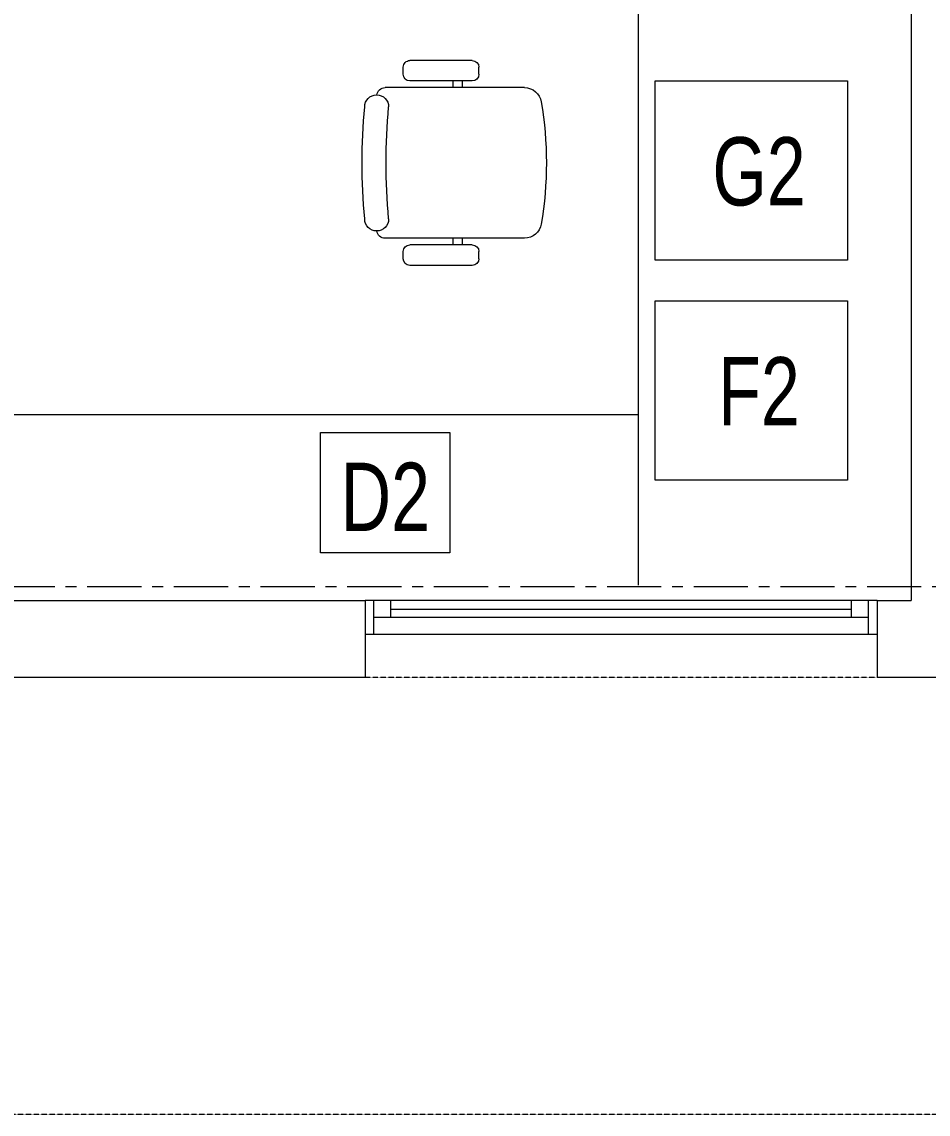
# Model space of a CAD drawing. Header units: millimetres. Extents: x 26027 to 581921, y 7230 to 233891.
# Drawn here: x 562392 to 565049, y 126400 to 129601 of the extents above; entities that cross this region are included whole.
import ezdxf

# ---------------------------------------------------------------- set-up
doc = ezdxf.new("R2010")
doc.units = ezdxf.units.MM
doc.header["$LTSCALE"] = 5
doc.linetypes.add('CENTER', pattern=[50.8, 31.75, -6.35, 6.35, -6.35])
doc.linetypes.add('HIDDEN2', pattern=[0.1875, 0.125, -0.0625])
doc.layers.get('0').update_dxf_attribs({"color": 252})
for name, color, linetype, lineweight in [('Aluminum', 252, 'Continuous', 5), ('Medical Equipment and Furniture', 252, 'Continuous', 0), ('NEW', 252, 'Continuous', 5), ('Proj', 252, 'HIDDEN2', 5), ('Walls', 252, 'Continuous', 5)]:
    doc.layers.add(name, color=color, linetype=linetype, lineweight=lineweight)
doc.layers.add('axes', color=252, linetype='Continuous')
doc.styles.add('X3G_ENTITY_2587EA', font='swisscl.ttf', dxfattribs={"height": 200})

# ---------------------------------------------------------------- blocks, each defined once
blk = doc.blocks.new('*X15')
at = {"color": 0}
for p, q in [((5, 3), (5, 3)), ((5, 3), (5, 3)), ((5, 3), (5, 3)), ((5, 3), (5, 3)), ((5, 3), (5, 3)), ((5, 3), (5, 3)), ((5, 3), (5, 3)), ((5, 3), (5, 3)), ((5, 3), (5, 3)), ((5, 3), (5, 3)), ((5, 3), (5, 3)), ((5, 3), (5, 3)), ((5, 3), (5, 3)), ((5, 3), (5, 3)), ((5, 3), (5, 3)), ((5, 3), (5, 3)), ((5, 3), (5, 3)), ((5, 3), (5, 3)), ((5, 3), (5, 3)), ((5, 3), (5, 3)), ((5, 3), (5, 3)), ((5, 3), (5, 3)), ((5, 3), (5, 3)), ((5, 3), (5, 3)), ((5, 3), (5, 3)), ((5, 3), (5, 3)), ((5, 3), (5, 3)), ((5, 3), (5, 3)), ((5, 3), (5, 3)), ((5, 3), (5, 3)), ((5, 3), (5, 3)), ((5, 3), (5, 3)), ((5, 3), (5, 3)), ((5, 3), (5, 3)), ((5, 3), (5, 3)), ((5, 3), (5, 3)), ((5, 3), (5, 3)), ((5, 3), (5, 3)), ((5, 3), (5, 3)), ((5, 3), (5, 3)), ((5, 3), (5, 3)), ((5, 3), (5, 3)), ((5, 3), (5, 3)), ((5, 3), (5, 3)), ((5, 3), (5, 3)), ((5, 3), (5, 3)), ((5, 3), (5, 3)), ((5, 3), (5, 3)), ((5, 3), (5, 3)), ((5, 3), (5, 3)), ((5, 3), (5, 3)), ((5, 3), (5, 3)), ((5, 3), (5, 3)), ((5, 3), (5, 3)), ((5, 3), (5, 3)), ((5, 3), (5, 3)), ((5, 3), (5, 3)), ((5, 3), (5, 3)), ((5, 3), (5, 3)), ((5, 3), (5, 3)), ((5, 3), (5, 3)), ((5, 3), (5, 3)), ((5, 3), (5, 3)), ((5, 3), (5, 3)), ((5, 3), (5, 3)), ((5, 3), (5, 3)), ((6, 3), (5, 3)), ((5, 3), (5, 3)), ((6, 3), (5, 3)), ((5, 3), (5, 3)), ((6, 3), (5, 3)), ((5, 3), (5, 3)), ((6, 3), (5, 3)), ((5, 3), (5, 3)), ((5, 3), (5, 3)), ((5, 3), (5, 3)), ((5, 3), (5, 3)), ((5, 3), (5, 3)), ((5, 3), (5, 3)), ((5, 3), (5, 3)), ((5, 3), (5, 3)), ((5, 3), (5, 3)), ((5, 3), (5, 3)), ((5, 3), (5, 3)), ((5, 3), (5, 3)), ((5, 3), (5, 3)), ((5, 3), (5, 3)), ((5, 3), (5, 3)), ((5, 3), (5, 3)), ((5, 3), (5, 3)), ((5, 3), (5, 3)), ((5, 3), (5, 3)), ((5, 3), (5, 3)), ((5, 3), (5, 3)), ((5, 3), (5, 3)), ((5, 3), (5, 3)), ((6, 3), (6, 3)), ((6, 3), (6, 3)), ((6, 3), (6, 3)), ((6, 3), (6, 3)), ((6, 3), (6, 3)), ((6, 3), (6, 3)), ((6, 3), (6, 3)), ((6, 3), (6, 3)), ((6, 3), (6, 3)), ((6, 3), (6, 3)), ((6, 3), (6, 3)), ((6, 3), (6, 3)), ((6, 3), (6, 3)), ((6, 3), (6, 3)), ((6, 3), (6, 3)), ((6, 3), (6, 3)), ((6, 3), (6, 3)), ((6, 3), (6, 3)), ((6, 3), (6, 3)), ((6, 3), (6, 3)), ((6, 3), (6, 3)), ((6, 3), (6, 3)), ((6, 3), (6, 3)), ((6, 3), (6, 3)), ((6, 3), (6, 3)), ((6, 3), (6, 3)), ((6, 3), (6, 3)), ((6, 3), (6, 3)), ((6, 3), (6, 3)), ((6, 3), (6, 3)), ((6, 3), (6, 3)), ((6, 3), (6, 3)), ((6, 3), (6, 3)), ((6, 3), (6, 3)), ((6, 3), (6, 3)), ((6, 3), (6, 3)), ((6, 3), (6, 3)), ((6, 3), (6, 3)), ((6, 3), (6, 3)), ((6, 3), (6, 3)), ((6, 3), (6, 3)), ((6, 3), (6, 3)), ((6, 3), (6, 3)), ((6, 3), (6, 3)), ((6, 3), (6, 3)), ((6, 3), (6, 3)), ((6, 3), (6, 3)), ((6, 3), (6, 3)), ((6, 3), (6, 3)), ((6, 3), (6, 3)), ((6, 3), (6, 3)), ((6, 3), (6, 3)), ((6, 3), (6, 3)), ((6, 3), (6, 3)), ((6, 3), (6, 3)), ((6, 3), (6, 3)), ((6, 3), (6, 3)), ((6, 3), (6, 3)), ((6, 3), (6, 3)), ((6, 3), (6, 3)), ((6, 3), (6, 3)), ((6, 3), (6, 3)), ((6, 3), (6, 3)), ((6, 3), (6, 3)), ((6, 3), (6, 3)), ((6, 3), (6, 3)), ((6, 3), (6, 3)), ((6, 3), (6, 3)), ((6, 3), (6, 3)), ((6, 3), (6, 3)), ((6, 3), (6, 3)), ((6, 3), (6, 3)), ((6, 3), (6, 3)), ((6, 3), (6, 3)), ((6, 3), (6, 3)), ((6, 3), (6, 3)), ((6, 3), (6, 3)), ((6, 3), (6, 3)), ((6, 3), (6, 3)), ((6, 3), (6, 3)), ((6, 3), (6, 3)), ((6, 3), (6, 3)), ((6, 3), (6, 3)), ((6, 3), (6, 3)), ((6, 3), (6, 3)), ((6, 3), (6, 3)), ((6, 3), (6, 3)), ((6, 3), (6, 3)), ((6, 3), (6, 3)), ((6, 3), (6, 3)), ((6, 3), (6, 3)), ((6, 3), (6, 3)), ((6, 3), (6, 3)), ((6, 3), (6, 3)), ((6, 3), (6, 3)), ((6, 3), (6, 3)), ((6, 3), (6, 3)), ((6, 3), (6, 3)), ((6, 3), (6, 3)), ((6, 3), (6, 3)), ((6, 3), (6, 3)), ((6, 3), (6, 3)), ((6, 3), (6, 3)), ((6, 3), (6, 3)), ((6, 3), (6, 3)), ((6, 3), (6, 3)), ((6, 3), (6, 3)), ((6, 3), (6, 3)), ((6, 3), (6, 3)), ((6, 3), (6, 3)), ((6, 3), (6, 3)), ((6, 3), (6, 3)), ((6, 3), (6, 3)), ((6, 3), (6, 3)), ((6, 3), (6, 3)), ((6, 3), (6, 3)), ((6, 3), (6, 3)), ((6, 3), (6, 3)), ((6, 3), (6, 3)), ((6, 3), (6, 3)), ((6, 3), (6, 3)), ((6, 3), (6, 3)), ((6, 3), (6, 3)), ((6, 3), (6, 3)), ((6, 3), (6, 3)), ((6, 3), (6, 3)), ((6, 3), (6, 3)), ((6, 3), (6, 3)), ((6, 3), (6, 3)), ((6, 3), (6, 3)), ((6, 3), (6, 3)), ((6, 3), (6, 3)), ((6, 3), (6, 3)), ((6, 3), (6, 3)), ((6, 3), (6, 3)), ((6, 3), (6, 3)), ((6, 3), (6, 3)), ((6, 3), (6, 3)), ((6, 3), (6, 3)), ((6, 3), (6, 3)), ((6, 3), (6, 3)), ((6, 3), (6, 3)), ((6, 3), (6, 3)), ((6, 3), (6, 3)), ((6, 3), (6, 3)), ((6, 3), (6, 3)), ((6, 3), (6, 3)), ((6, 3), (6, 3)), ((6, 3), (6, 3)), ((6, 3), (6, 3)), ((6, 3), (6, 3)), ((6, 3), (6, 3)), ((6, 3), (6, 3)), ((6, 3), (6, 3)), ((6, 3), (6, 3)), ((6, 3), (6, 3)), ((6, 3), (6, 3)), ((6, 3), (6, 3)), ((6, 3), (6, 3)), ((6, 3), (6, 3)), ((6, 3), (6, 3)), ((6, 3), (6, 3)), ((6, 3), (6, 3)), ((6, 3), (6, 3)), ((6, 3), (6, 3)), ((6, 3), (6, 3)), ((6, 3), (6, 3)), ((6, 3), (6, 3)), ((6, 3), (6, 3)), ((6, 3), (6, 3)), ((6, 3), (6, 3)), ((6, 3), (6, 3)), ((6, 3), (6, 3)), ((6, 3), (6, 3)), ((6, 3), (6, 3)), ((6, 3), (6, 3)), ((6, 3), (6, 3)), ((6, 3), (6, 3)), ((6, 3), (6, 3)), ((6, 3), (6, 3)), ((6, 3), (6, 3)), ((6, 3), (6, 3)), ((6, 3), (6, 3)), ((6, 3), (6, 3)), ((6, 3), (6, 3)), ((6, 3), (6, 3)), ((6, 3), (6, 3)), ((6, 3), (6, 3)), ((6, 3), (6, 3)), ((6, 3), (6, 3)), ((6, 3), (6, 3)), ((6, 3), (6, 3)), ((6, 3), (6, 3)), ((6, 3), (6, 3)), ((6, 3), (6, 3)), ((6, 3), (6, 3)), ((6, 3), (6, 3)), ((6, 3), (6, 3)), ((6, 3), (6, 3)), ((6, 3), (6, 3)), ((6, 3), (6, 3)), ((6, 3), (6, 3)), ((6, 3), (6, 3)), ((6, 3), (6, 3)), ((6, 3), (5, 3)), ((6, 3), (5, 3)), ((6, 3), (5, 3)), ((6, 3), (5, 3)), ((6, 3), (5, 3)), ((6, 3), (6, 3)), ((6, 3), (6, 3)), ((6, 3), (6, 3)), ((6, 3), (6, 3)), ((6, 3), (6, 3)), ((6, 3), (6, 3)), ((6, 3), (6, 3)), ((6, 3), (6, 3)), ((6, 3), (6, 3)), ((6, 3), (6, 3)), ((6, 3), (6, 3)), ((6, 3), (6, 3)), ((6, 3), (6, 3)), ((6, 3), (6, 3)), ((6, 3), (6, 3)), ((6, 3), (6, 3)), ((6, 3), (6, 3)), ((6, 3), (6, 3)), ((6, 3), (6, 3)), ((6, 3), (6, 3)), ((6, 3), (6, 3)), ((6, 3), (6, 3)), ((6, 3), (6, 3)), ((6, 3), (6, 3)), ((6, 3), (6, 3)), ((6, 3), (6, 3)), ((6, 3), (6, 3)), ((6, 3), (6, 3)), ((6, 3), (6, 3)), ((6, 3), (6, 3)), ((6, 3), (6, 3)), ((6, 3), (6, 3)), ((6, 3), (6, 3)), ((6, 3), (6, 3)), ((6, 3), (6, 3)), ((6, 3), (6, 3)), ((6, 3), (6, 3)), ((6, 3), (6, 3)), ((6, 3), (6, 3)), ((6, 3), (6, 3)), ((6, 3), (6, 3)), ((6, 3), (6, 3)), ((6, 3), (6, 3)), ((6, 3), (6, 3)), ((6, 3), (6, 3)), ((6, 3), (6, 3)), ((6, 3), (6, 3)), ((6, 3), (6, 3)), ((6, 3), (6, 3)), ((6, 3), (6, 3)), ((6, 3), (6, 3)), ((6, 3), (6, 3)), ((6, 3), (6, 3)), ((6, 3), (6, 3)), ((6, 3), (6, 3)), ((6, 3), (6, 3)), ((6, 3), (6, 3)), ((6, 3), (6, 3)), ((6, 3), (6, 3)), ((6, 3), (6, 3)), ((6, 3), (6, 3)), ((6, 3), (6, 3)), ((6, 3), (6, 3)), ((6, 3), (6, 3)), ((6, 3), (6, 3)), ((6, 3), (6, 3)), ((6, 3), (6, 3)), ((6, 3), (6, 3)), ((6, 3), (6, 3)), ((6, 3), (6, 3)), ((6, 3), (6, 3)), ((6, 3), (6, 3)), ((6, 3), (6, 3)), ((6, 3), (6, 3)), ((6, 3), (6, 3)), ((6, 3), (6, 3)), ((6, 3), (6, 3)), ((6, 3), (6, 3)), ((6, 3), (6, 3)), ((6, 3), (6, 3)), ((6, 3), (6, 3)), ((6, 3), (6, 3)), ((6, 3), (6, 3)), ((6, 3), (6, 3)), ((6, 3), (6, 3)), ((6, 3), (6, 3)), ((6, 3), (6, 3)), ((6, 3), (6, 3)), ((6, 3), (6, 3)), ((6, 3), (6, 3)), ((6, 3), (6, 3)), ((6, 3), (6, 3)), ((6, 3), (6, 3)), ((6, 3), (6, 3)), ((6, 3), (6, 3)), ((6, 3), (6, 3)), ((6, 3), (6, 3)), ((6, 3), (6, 3)), ((6, 3), (6, 3)), ((6, 3), (6, 3)), ((6, 3), (6, 3)), ((6, 3), (6, 3)), ((6, 3), (6, 3)), ((6, 3), (6, 3)), ((6, 3), (6, 3)), ((6, 3), (6, 3)), ((6, 3), (6, 3)), ((6, 3), (6, 3)), ((6, 3), (6, 3)), ((6, 3), (6, 3)), ((6, 3), (6, 3)), ((6, 3), (6, 3)), ((6, 3), (6, 3)), ((6, 3), (6, 3)), ((6, 3), (6, 3)), ((6, 3), (6, 3)), ((6, 3), (6, 3)), ((6, 3), (6, 3)), ((6, 3), (6, 3)), ((6, 3), (6, 3)), ((6, 3), (6, 3)), ((6, 3), (6, 3)), ((6, 3), (6, 3)), ((6, 3), (6, 3)), ((6, 3), (6, 3)), ((6, 3), (6, 3)), ((6, 3), (6, 3)), ((6, 3), (6, 3)), ((6, 3), (6, 3)), ((6, 3), (6, 3)), ((6, 3), (6, 3)), ((6, 3), (6, 3)), ((6, 3), (6, 3)), ((6, 3), (6, 3)), ((6, 3), (6, 3)), ((6, 3), (6, 3)), ((6, 3), (6, 3)), ((6, 3), (6, 3)), ((6, 3), (6, 3)), ((6, 3), (6, 3)), ((6, 3), (6, 3)), ((6, 3), (6, 3)), ((6, 3), (6, 3)), ((6, 3), (6, 3)), ((6, 3), (6, 3)), ((6, 3), (6, 3)), ((6, 3), (6, 3)), ((6, 3), (6, 3)), ((6, 3), (6, 3)), ((6, 3), (6, 3)), ((6, 3), (6, 3)), ((6, 3), (6, 3)), ((6, 3), (6, 3)), ((6, 3), (6, 3)), ((6, 3), (6, 3)), ((6, 3), (6, 3)), ((6, 3), (6, 3)), ((6, 3), (6, 3)), ((6, 3), (6, 3)), ((6, 3), (6, 3)), ((6, 3), (6, 3)), ((6, 3), (6, 3)), ((6, 3), (6, 3)), ((6, 3), (6, 3)), ((6, 3), (6, 3)), ((6, 3), (6, 3)), ((6, 3), (6, 3)), ((6, 3), (6, 3)), ((6, 3), (6, 3)), ((6, 3), (6, 3)), ((6, 3), (6, 3)), ((6, 3), (6, 3)), ((6, 3), (6, 3)), ((6, 3), (6, 3)), ((6, 3), (6, 3)), ((6, 3), (6, 3)), ((6, 3), (6, 3)), ((6, 3), (6, 3)), ((6, 3), (6, 3)), ((6, 3), (6, 3)), ((6, 3), (6, 3)), ((6, 3), (6, 3)), ((6, 3), (6, 3)), ((6, 3), (6, 3)), ((6, 3), (6, 3)), ((6, 3), (6, 3)), ((6, 3), (6, 3)), ((6, 3), (6, 3)), ((6, 3), (6, 3)), ((6, 3), (6, 3)), ((6, 3), (6, 3)), ((6, 3), (6, 3)), ((6, 3), (6, 3)), ((6, 3), (6, 3)), ((6, 3), (6, 3)), ((6, 3), (6, 3)), ((6, 3), (6, 3)), ((6, 3), (6, 3)), ((6, 3), (6, 3)), ((6, 3), (6, 3)), ((6, 3), (6, 3)), ((6, 3), (6, 3)), ((6, 3), (6, 3)), ((6, 3), (6, 3)), ((6, 3), (6, 3)), ((6, 3), (6, 3)), ((6, 3), (6, 3)), ((6, 3), (6, 3)), ((6, 3), (6, 3)), ((6, 3), (6, 3)), ((6, 3), (6, 3)), ((6, 3), (6, 3)), ((6, 3), (6, 3)), ((6, 3), (6, 3)), ((6, 3), (6, 3)), ((6, 3), (6, 3)), ((6, 3), (6, 3)), ((6, 3), (6, 3)), ((6, 3), (6, 3)), ((6, 3), (6, 3)), ((6, 3), (6, 3)), ((6, 3), (6, 3)), ((6, 3), (6, 3)), ((6, 3), (6, 3)), ((6, 3), (6, 3)), ((6, 3), (6, 3)), ((6, 3), (6, 3)), ((6, 3), (6, 3)), ((6, 3), (6, 3)), ((6, 3), (6, 3)), ((6, 3), (6, 3)), ((6, 3), (6, 3)), ((6, 3), (6, 3)), ((6, 3), (6, 3)), ((6, 3), (6, 3)), ((6, 3), (6, 3)), ((6, 3), (6, 3)), ((6, 3), (6, 3)), ((6, 3), (6, 3)), ((6, 3), (6, 3)), ((6, 3), (6, 3)), ((6, 3), (6, 3)), ((6, 3), (6, 3)), ((6, 3), (6, 3)), ((6, 3), (6, 3)), ((6, 3), (6, 3)), ((6, 3), (6, 3)), ((6, 3), (6, 3)), ((6, 3), (6, 3)), ((6, 3), (6, 3)), ((6, 3), (6, 3)), ((6, 3), (6, 3)), ((6, 3), (6, 3)), ((6, 3), (6, 3)), ((6, 3), (6, 3)), ((6, 3), (6, 3)), ((6, 3), (6, 3)), ((6, 3), (6, 3)), ((6, 3), (6, 3)), ((6, 3), (6, 3)), ((6, 3), (6, 3)), ((6, 3), (6, 3)), ((6, 3), (6, 3)), ((6, 3), (6, 3)), ((6, 3), (6, 3)), ((6, 3), (6, 3)), ((6, 3), (6, 3)), ((6, 3), (6, 3)), ((6, 3), (6, 3)), ((6, 3), (6, 3)), ((6, 3), (6, 3)), ((6, 3), (6, 3)), ((6, 3), (6, 3)), ((6, 3), (6, 3)), ((6, 3), (6, 3)), ((6, 3), (6, 3)), ((6, 3), (6, 3)), ((6, 3), (6, 3)), ((6, 3), (6, 3)), ((6, 3), (6, 3)), ((6, 3), (6, 3)), ((6, 3), (6, 3)), ((6, 3), (6, 3)), ((6, 3), (6, 3)), ((6, 3), (6, 3)), ((6, 3), (6, 3)), ((6, 3), (6, 3)), ((6, 3), (6, 3)), ((6, 3), (6, 3)), ((6, 3), (6, 3)), ((6, 3), (6, 3)), ((6, 3), (6, 3)), ((6, 3), (6, 3)), ((6, 3), (6, 3)), ((6, 3), (6, 3)), ((6, 3), (6, 3)), ((6, 3), (6, 3)), ((6, 3), (6, 3)), ((6, 3), (6, 3)), ((6, 3), (6, 3)), ((6, 3), (6, 3)), ((6, 3), (6, 3)), ((6, 3), (6, 3)), ((6, 3), (6, 3)), ((6, 3), (6, 3)), ((6, 3), (6, 3)), ((6, 3), (6, 3)), ((6, 3), (6, 3)), ((6, 3), (6, 3)), ((6, 3), (6, 3)), ((6, 3), (6, 3)), ((6, 3), (6, 3)), ((6, 3), (6, 3)), ((6, 3), (6, 3)), ((6, 3), (6, 3)), ((6, 3), (6, 3)), ((6, 3), (6, 3))]:
    blk.add_line(p, q, dxfattribs=at)
blk = doc.blocks.new('*X16')
at = {"color": 0}
for p, q in [((13, 1), (13, 1)), ((13, 1), (13, 1)), ((13, 1), (13, 1)), ((13, 1), (13, 1)), ((13, 1), (13, 1)), ((13, 1), (13, 1)), ((13, 1), (13, 1)), ((13, 1), (13, 1)), ((13, 1), (13, 1)), ((13, 1), (13, 1)), ((13, 1), (13, 1)), ((13, 1), (13, 1)), ((13, 1), (13, 1)), ((13, 1), (13, 1)), ((13, 1), (13, 1)), ((13, 1), (14, 1)), ((13, 1), (14, 1)), ((13, 1), (14, 1)), ((13, 1), (13, 1)), ((13, 1), (13, 1)), ((13, 1), (13, 1)), ((13, 1), (13, 1)), ((13, 1), (13, 1)), ((13, 1), (13, 1)), ((13, 1), (13, 1)), ((13, 1), (13, 1)), ((13, 1), (13, 1)), ((13, 1), (13, 1)), ((13, 1), (13, 1)), ((13, 1), (13, 1)), ((13, 1), (13, 1)), ((13, 1), (13, 1)), ((13, 1), (13, 1)), ((13, 1), (13, 1)), ((13, 1), (13, 1)), ((13, 1), (13, 1)), ((13, 1), (13, 1)), ((13, 1), (13, 1)), ((13, 1), (13, 1)), ((13, 1), (13, 1)), ((13, 1), (13, 1)), ((13, 1), (13, 1)), ((13, 1), (13, 1)), ((13, 1), (13, 1)), ((13, 1), (13, 1)), ((13, 1), (13, 1)), ((13, 1), (13, 1)), ((13, 1), (13, 1)), ((13, 1), (13, 1)), ((13, 1), (13, 1)), ((13, 1), (13, 1)), ((13, 1), (13, 1)), ((13, 1), (13, 1)), ((13, 1), (13, 1)), ((13, 1), (13, 1)), ((13, 1), (13, 1)), ((13, 1), (13, 1)), ((13, 1), (13, 1)), ((13, 1), (13, 1)), ((13, 1), (13, 1)), ((13, 1), (13, 1)), ((13, 1), (13, 1)), ((13, 1), (13, 1)), ((13, 1), (13, 1)), ((13, 1), (13, 1)), ((13, 1), (13, 1)), ((13, 1), (13, 1)), ((13, 1), (13, 1)), ((13, 1), (13, 1)), ((13, 1), (13, 1)), ((13, 1), (13, 1)), ((13, 1), (13, 1)), ((13, 1), (13, 1)), ((13, 1), (13, 1)), ((13, 1), (13, 1)), ((13, 1), (13, 1)), ((13, 1), (13, 1)), ((13, 1), (13, 1)), ((13, 1), (13, 1)), ((13, 1), (13, 1)), ((13, 1), (13, 1)), ((13, 1), (13, 1)), ((13, 1), (13, 1)), ((13, 1), (13, 1)), ((13, 1), (13, 1)), ((13, 1), (13, 1)), ((13, 1), (13, 1)), ((13, 1), (13, 1)), ((13, 1), (13, 1)), ((13, 1), (13, 1)), ((13, 1), (13, 1)), ((13, 1), (13, 1)), ((13, 1), (13, 1)), ((13, 1), (13, 1)), ((13, 1), (13, 1)), ((13, 1), (13, 1)), ((13, 1), (13, 1)), ((13, 1), (13, 1)), ((13, 1), (13, 1)), ((13, 1), (13, 1)), ((13, 1), (13, 1)), ((13, 1), (13, 1)), ((13, 1), (13, 1)), ((13, 1), (13, 1)), ((13, 1), (13, 1)), ((13, 1), (13, 1)), ((13, 1), (13, 1)), ((13, 1), (13, 1)), ((13, 1), (13, 1)), ((13, 1), (13, 1)), ((13, 1), (13, 1)), ((13, 1), (13, 1)), ((13, 1), (13, 1)), ((13, 1), (13, 1)), ((13, 1), (13, 1)), ((13, 1), (13, 1)), ((13, 1), (13, 1)), ((13, 1), (13, 1)), ((13, 1), (13, 1)), ((13, 1), (13, 1)), ((13, 1), (13, 1)), ((13, 1), (13, 1)), ((13, 1), (13, 1)), ((13, 1), (14, 1)), ((13, 0), (13, 0)), ((13, 0), (13, 0)), ((13, 0), (13, 0)), ((13, 0), (13, 0)), ((13, 0), (13, 0)), ((13, 0), (13, 0)), ((13, 0), (13, 0)), ((13, 0), (13, 0)), ((13, 0), (13, 0)), ((13, 0), (13, 0)), ((13, 0), (13, 0)), ((13, 0), (13, 0)), ((13, 0), (13, 0)), ((13, 0), (13, 0)), ((13, 0), (13, 0)), ((13, 0), (13, 0)), ((13, 0), (13, 0)), ((13, 0), (13, 0)), ((13, 0), (13, 0)), ((13, 0), (13, 0)), ((13, 0), (13, 0)), ((13, 0), (13, 0)), ((13, 0), (13, 0)), ((13, 0), (13, 0)), ((13, 0), (13, 0)), ((13, 0), (13, 0)), ((13, 0), (13, 0)), ((13, 0), (13, 0)), ((13, 0), (13, 0)), ((13, 0), (13, 0)), ((13, 0), (13, 0)), ((13, 0), (13, 0)), ((13, 0), (13, 0)), ((13, 0), (13, 0)), ((13, 0), (13, 0)), ((13, 0), (13, 0)), ((13, 0), (13, 0)), ((13, 0), (13, 0)), ((13, 0), (13, 0)), ((13, 0), (13, 0)), ((13, 0), (13, 0)), ((13, 0), (13, 0)), ((13, 0), (13, 0)), ((13, 0), (13, 0)), ((13, 0), (13, 0)), ((13, 0), (13, 0)), ((13, 0), (13, 0)), ((13, 0), (13, 0)), ((13, 0), (14, 0)), ((13, 0), (14, 0)), ((13, 0), (13, 0)), ((13, 0), (14, 0)), ((14, 1), (14, 1)), ((14, 1), (14, 1)), ((14, 1), (14, 1)), ((14, 1), (14, 1)), ((14, 1), (14, 1)), ((14, 1), (14, 1)), ((14, 1), (14, 1)), ((14, 1), (14, 1)), ((14, 1), (14, 1)), ((14, 1), (14, 1)), ((14, 1), (14, 1)), ((14, 1), (14, 1)), ((14, 1), (14, 1)), ((14, 1), (14, 1)), ((14, 1), (14, 1)), ((14, 1), (14, 1)), ((14, 1), (14, 1)), ((14, 1), (14, 1)), ((14, 1), (14, 1)), ((14, 1), (14, 1)), ((14, 1), (14, 1)), ((14, 1), (14, 1)), ((14, 1), (14, 1)), ((14, 1), (14, 1)), ((14, 1), (14, 1)), ((14, 1), (14, 1)), ((14, 1), (14, 1)), ((14, 1), (14, 1)), ((14, 1), (14, 1)), ((14, 1), (14, 1)), ((14, 1), (14, 1)), ((14, 1), (14, 1)), ((14, 1), (14, 1)), ((14, 1), (14, 1)), ((14, 1), (14, 1)), ((14, 1), (14, 1)), ((14, 1), (14, 1)), ((14, 1), (14, 1)), ((14, 1), (14, 1)), ((14, 1), (14, 1)), ((14, 1), (14, 1)), ((14, 1), (14, 1)), ((14, 1), (14, 1)), ((14, 1), (14, 1)), ((14, 1), (14, 1)), ((14, 1), (14, 1)), ((14, 1), (14, 1)), ((14, 1), (14, 1)), ((14, 1), (14, 1)), ((14, 1), (14, 1)), ((14, 1), (14, 1)), ((14, 1), (14, 1)), ((14, 1), (14, 1)), ((14, 1), (14, 1)), ((14, 1), (14, 1)), ((14, 1), (14, 1)), ((14, 1), (14, 1)), ((14, 1), (14, 1)), ((14, 1), (14, 1)), ((14, 1), (14, 1)), ((14, 1), (14, 1)), ((14, 1), (14, 1)), ((14, 1), (14, 1)), ((14, 1), (14, 1)), ((14, 1), (14, 1)), ((14, 1), (14, 1)), ((14, 1), (14, 1)), ((14, 1), (14, 1)), ((14, 1), (14, 1)), ((14, 1), (14, 1)), ((14, 1), (14, 1)), ((14, 1), (14, 1)), ((14, 1), (14, 1)), ((14, 1), (14, 1)), ((14, 1), (14, 1)), ((14, 1), (14, 1)), ((14, 1), (14, 1)), ((14, 1), (14, 1)), ((14, 1), (14, 1)), ((14, 1), (14, 1)), ((14, 1), (14, 1)), ((14, 1), (14, 1)), ((14, 1), (14, 1)), ((14, 1), (14, 1)), ((14, 1), (14, 1)), ((14, 1), (14, 1)), ((14, 1), (14, 1)), ((14, 1), (14, 1)), ((14, 1), (14, 1)), ((14, 1), (14, 1)), ((14, 1), (14, 1)), ((14, 1), (14, 1)), ((14, 1), (14, 1)), ((14, 1), (14, 1)), ((14, 0), (14, 0)), ((14, 0), (14, 0)), ((14, 0), (14, 0)), ((14, 0), (14, 0)), ((14, 0), (14, 0)), ((14, 0), (14, 0)), ((14, 0), (14, 0)), ((14, 0), (14, 0)), ((14, 0), (14, 0)), ((14, 0), (14, 0)), ((14, 0), (14, 0)), ((14, 0), (14, 0)), ((14, 0), (14, 0)), ((14, 0), (14, 0)), ((14, 0), (14, 0)), ((14, 0), (14, 0)), ((14, 0), (14, 0)), ((14, 0), (14, 0)), ((14, 0), (14, 0)), ((14, 0), (14, 0)), ((14, 0), (14, 0)), ((14, 0), (14, 0)), ((14, 0), (14, 0)), ((14, 0), (14, 0)), ((14, 0), (14, 0)), ((14, 0), (14, 0)), ((14, 0), (14, 0)), ((14, 0), (14, 0)), ((14, 0), (14, 0)), ((14, 0), (14, 0)), ((14, 0), (14, 0)), ((14, 0), (14, 0)), ((14, 0), (14, 0)), ((14, 0), (14, 0)), ((14, 0), (14, 0)), ((14, 0), (14, 0)), ((14, 0), (14, 0)), ((14, 0), (14, 0)), ((14, 0), (14, 0)), ((14, 0), (14, 0)), ((14, 0), (14, 0)), ((14, 0), (14, 0)), ((14, 0), (14, 0)), ((14, 0), (14, 0)), ((14, 0), (14, 0)), ((14, 0), (14, 0)), ((14, 0), (14, 0)), ((14, 0), (14, 0)), ((13, 0), (13, 0)), ((13, 0), (14, 0)), ((13, 0), (13, 0)), ((13, 0), (14, 0)), ((13, 0), (13, 0)), ((13, 0), (14, 0)), ((13, 0), (13, 0)), ((13, 0), (13, 0)), ((13, 0), (13, 0)), ((13, 0), (13, 0)), ((13, 0), (14, 0)), ((13, 0), (13, 0)), ((13, 0), (14, 0)), ((13, 0), (13, 0)), ((13, 0), (14, 0)), ((13, 0), (13, 0)), ((13, 0), (14, 0)), ((13, 0), (13, 0)), ((13, 0), (14, 0)), ((13, 0), (13, 0)), ((13, 0), (14, 0)), ((13, 0), (13, 0)), ((13, 0), (14, 0)), ((13, 0), (13, 0)), ((13, 0), (13, 0)), ((13, 0), (13, 0)), ((13, 0), (14, 0)), ((13, 0), (13, 0)), ((13, 0), (14, 0)), ((13, 0), (13, 0)), ((13, 0), (14, 0)), ((13, 0), (13, 0)), ((13, 0), (14, 0)), ((13, 0), (13, 0)), ((13, 0), (13, 0)), ((13, 0), (13, 0)), ((13, 0), (13, 0)), ((13, 0), (13, 0)), ((13, 0), (13, 0)), ((13, 0), (13, 0)), ((13, 0), (13, 0)), ((13, 0), (13, 0)), ((13, 0), (13, 0)), ((13, 0), (13, 0)), ((13, 0), (13, 0)), ((13, 0), (13, 0)), ((13, 0), (13, 0)), ((13, 0), (13, 0)), ((13, 0), (13, 0)), ((13, 0), (13, 0)), ((13, 0), (13, 0)), ((13, 0), (13, 0)), ((13, 0), (13, 0)), ((13, 0), (13, 0)), ((13, 0), (13, 0)), ((13, 0), (13, 0)), ((13, 0), (13, 0)), ((13, 0), (13, 0)), ((13, 0), (13, 0)), ((13, 0), (13, 0)), ((13, 0), (13, 0)), ((13, 0), (13, 0)), ((13, 0), (13, 0)), ((13, 0), (13, 0)), ((13, -1), (13, -1)), ((13, -1), (13, -1)), ((13, -1), (13, -1)), ((13, -1), (13, -1)), ((13, -1), (13, -1)), ((13, -1), (14, -1)), ((13, -1), (13, -1)), ((14, 0), (14, 0)), ((14, 0), (14, 0)), ((14, 0), (14, 0)), ((14, 0), (14, 0)), ((14, 0), (14, 0)), ((14, 0), (14, 0)), ((14, 0), (14, 0)), ((14, 0), (14, 0)), ((14, 0), (14, 0)), ((14, 0), (14, 0)), ((14, 0), (14, 0)), ((14, 0), (14, 0)), ((14, 0), (14, 0)), ((14, 0), (14, 0)), ((14, 0), (14, 0)), ((13, 0), (14, 0)), ((14, 0), (14, 0)), ((14, 0), (14, 0)), ((14, 0), (14, 0)), ((14, 0), (14, 0)), ((14, 0), (14, 0)), ((14, 0), (14, 0)), ((14, 0), (14, 0)), ((14, 0), (14, 0)), ((14, 0), (14, 0)), ((14, 0), (14, 0)), ((14, 0), (14, 0)), ((14, 0), (14, 0)), ((14, 0), (14, 0)), ((14, 0), (14, 0)), ((14, 0), (14, 0)), ((14, 0), (14, 0)), ((14, 0), (14, 0)), ((14, 0), (14, 0)), ((14, 0), (14, 0)), ((14, 0), (14, 0)), ((14, 0), (14, 0)), ((14, 0), (14, 0)), ((14, 0), (14, 0)), ((14, 0), (14, 0)), ((14, 0), (14, 0)), ((14, 0), (14, 0)), ((14, 0), (14, 0)), ((14, 0), (14, 0)), ((14, 0), (14, 0)), ((14, 0), (14, 0)), ((14, 0), (14, 0)), ((14, 0), (14, 0)), ((14, 0), (14, 0)), ((14, 0), (14, 0)), ((14, -1), (14, -1)), ((14, -1), (14, -1)), ((14, -1), (14, -1)), ((14, -1), (14, -1)), ((14, -1), (14, -1))]:
    blk.add_line(p, q, dxfattribs=at)
blk = doc.blocks.new('GF21018-P')
at = {"color": 0}
for p, q in [((-0.2207, 0.4756), (-0.2207, 0.0675)), ((0.2205, 0.4756), (0.2205, 0.0675)), ((-0.3002, 0.3226), (-0.3002, 0.14)), ((-0.2806, 0.3422), (-0.2598, 0.3422)), ((-0.2402, 0.3226), (-0.2402, 0.14)), ((0.24, 0.3226), (0.24, 0.14)), ((0.2596, 0.3422), (0.2804, 0.3422)), ((0.3, 0.3226), (0.3, 0.14)), ((-0.2402, 0.2937), (-0.2207, 0.2937)), ((0.2205, 0.2937), (0.24, 0.2937)), ((-0.2402, 0.2671), (-0.2207, 0.2671)), ((0.2205, 0.2671), (0.24, 0.2671)), ((-0.2806, 0.1204), (-0.2598, 0.1204)), ((0.2596, 0.1204), (0.2804, 0.1204))]:
    blk.add_line(p, q, dxfattribs=at)
for points in [[(0.24, 0.2937), (0.24, 0.2937), (0.24, 0.2937), (0.24, 0.2937), (0.24, 0.2937), (0.24, 0.2937), (0.24, 0.2937), (0.24, 0.2937), (0.24, 0.2937), (0.24, 0.2937), (0.24, 0.2937), (0.24, 0.2937), (0.24, 0.2937), (0.24, 0.2937), (0.24, 0.2937), (0.24, 0.2937), (0.24, 0.2937), (0.24, 0.2937), (0.24, 0.2937), (0.24, 0.2937), (0.24, 0.2937), (0.24, 0.2937), (0.24, 0.2937), (0.24, 0.2937), (0.24, 0.2937), (0.24, 0.2937), (0.24, 0.2937), (0.24, 0.2937), (0.24, 0.2937), (0.24, 0.2937), (0.24, 0.2937), (0.24, 0.2937), (0.24, 0.2937), (0.24, 0.2937), (0.24, 0.2937), (0.24, 0.2937), (0.24, 0.2937), (0.24, 0.2937), (0.24, 0.2937), (0.24, 0.2937), (0.24, 0.2937), (0.24, 0.2937), (0.24, 0.2937), (0.24, 0.2937), (0.24, 0.2937), (0.24, 0.2937), (0.24, 0.2937), (0.24, 0.2937), (0.24, 0.2937), (0.24, 0.2937), (0.24, 0.2937), (0.24, 0.2937), (0.24, 0.2937), (0.24, 0.2937), (0.24, 0.2937), (0.24, 0.2937), (0.24, 0.2937), (0.24, 0.2937), (0.24, 0.2937), (0.24, 0.2937), (0.24, 0.2937), (0.24, 0.2937), (0.24, 0.2937), (0.24, 0.2937), (0.24, 0.2937), (0.24, 0.2937), (0.24, 0.2937), (0.24, 0.2937), (0.24, 0.2937), (0.24, 0.2937), (0.24, 0.2937), (0.24, 0.2937), (0.24, 0.2937), (0.24, 0.2937), (0.24, 0.2937), (0.24, 0.2937), (0.24, 0.2937), (0.24, 0.2937), (0.24, 0.2937), (0.24, 0.2937), (0.24, 0.2937), (0.24, 0.2937), (0.24, 0.2937), (0.24, 0.2937), (0.24, 0.2937), (0.24, 0.2937), (0.24, 0.2937), (0.24, 0.2937), (0.24, 0.2937), (0.24, 0.2937), (0.24, 0.2937), (0.24, 0.2937), (0.24, 0.2937), (0.24, 0.2937), (0.24, 0.2937), (0.24, 0.2937), (0.24, 0.2937), (0.24, 0.2937), (0.24, 0.2937), (0.24, 0.2937), (0.24, 0.2937), (0.24, 0.2937), (0.24, 0.2937), (0.24, 0.2937), (0.24, 0.2937), (0.24, 0.2937), (0.24, 0.2937), (0.24, 0.2937), (0.24, 0.2937), (0.24, 0.2937), (0.24, 0.2937), (0.24, 0.2937), (0.24, 0.2937), (0.24, 0.2937), (0.24, 0.2937), (0.24, 0.2937), (0.24, 0.2937), (0.24, 0.2937), (0.24, 0.2937), (0.24, 0.2937), (0.24, 0.2937), (0.24, 0.2937), (0.24, 0.2937), (0.24, 0.2937), (0.24, 0.2937), (0.24, 0.2937), (0.24, 0.2937), (0.24, 0.2937), (0.24, 0.2937), (0.24, 0.2937), (0.24, 0.2937), (0.24, 0.2937), (0.24, 0.2937), (0.24, 0.2937), (0.24, 0.2937), (0.24, 0.2937), (0.24, 0.2937), (0.24, 0.2937), (0.24, 0.2937), (0.24, 0.2937), (0.24, 0.2937), (0.24, 0.2937), (0.24, 0.2937), (0.24, 0.2937), (0.24, 0.2937), (0.24, 0.2937), (0.24, 0.2937), (0.24, 0.2937), (0.24, 0.2937), (0.24, 0.2937), (0.24, 0.2937), (0.24, 0.2937), (0.24, 0.2937), (0.24, 0.2937), (0.24, 0.2937), (0.24, 0.2937), (0.24, 0.2937), (0.24, 0.2937), (0.24, 0.2937), (0.24, 0.2937), (0.24, 0.2937), (0.24, 0.2937), (0.24, 0.2937), (0.24, 0.2937), (0.24, 0.2937), (0.24, 0.2937), (0.24, 0.2937), (0.24, 0.2937), (0.24, 0.2937), (0.24, 0.2937), (0.24, 0.2937), (0.24, 0.2937), (0.24, 0.2937), (0.24, 0.2937), (0.24, 0.2937), (0.24, 0.2937), (0.24, 0.2937), (0.24, 0.2937), (0.24, 0.2937), (0.24, 0.2937), (0.24, 0.2937), (0.24, 0.2937), (0.24, 0.2937), (0.24, 0.2937), (0.24, 0.2937), (0.24, 0.2937), (0.24, 0.2937), (0.24, 0.2937), (0.24, 0.2937), (0.24, 0.2937), (0.24, 0.2937), (0.24, 0.2937), (0.24, 0.2937), (0.24, 0.2937), (0.24, 0.2937), (0.24, 0.2937), (0.24, 0.2937), (0.24, 0.2937), (0.24, 0.2937), (0.24, 0.2937), (0.24, 0.2937), (0.24, 0.2937), (0.24, 0.2937), (0.24, 0.2937), (0.24, 0.2937), (0.24, 0.2937), (0.24, 0.2937), (0.24, 0.2937), (0.24, 0.2937), (0.24, 0.2937), (0.24, 0.2937), (0.24, 0.2937), (0.24, 0.2937), (0.24, 0.2937), (0.24, 0.2937), (0.24, 0.2937), (0.24, 0.2937), (0.24, 0.2937), (0.24, 0.2937), (0.24, 0.2937), (0.24, 0.2937), (0.24, 0.2937), (0.24, 0.2937), (0.24, 0.2937), (0.24, 0.2937), (0.24, 0.2937), (0.24, 0.2937), (0.24, 0.2937), (0.24, 0.2937), (0.24, 0.2937), (0.24, 0.2937), (0.24, 0.2937), (0.24, 0.2937), (0.24, 0.2937), (0.24, 0.2937), (0.24, 0.2937), (0.24, 0.2937), (0.24, 0.2937), (0.24, 0.2937), (0.24, 0.2937), (0.24, 0.2937), (0.24, 0.2937), (0.24, 0.2937), (0.24, 0.2937), (0.24, 0.2937), (0.24, 0.2937), (0.24, 0.2937), (0.24, 0.2937), (0.24, 0.2937), (0.24, 0.2937), (0.24, 0.2937), (0.24, 0.2937), (0.24, 0.2937), (0.24, 0.2937), (0.24, 0.2937), (0.24, 0.2937), (0.24, 0.2937), (0.24, 0.2937), (0.24, 0.2937), (0.24, 0.2937), (0.24, 0.2937), (0.24, 0.2937), (0.24, 0.2937), (0.24, 0.2937), (0.24, 0.2937), (0.24, 0.2937), (0.24, 0.2937), (0.24, 0.2937), (0.24, 0.2937), (0.24, 0.2937), (0.24, 0.2937), (0.24, 0.2937), (0.24, 0.2937), (0.24, 0.2937), (0.24, 0.2937), (0.24, 0.2937), (0.24, 0.2937)], [(0.24, 0.2937), (0.24, 0.2937), (0.24, 0.2937), (0.24, 0.2937), (0.24, 0.2937), (0.24, 0.2937), (0.24, 0.2937), (0.24, 0.2937), (0.24, 0.2937), (0.24, 0.2937), (0.24, 0.2937), (0.24, 0.2937), (0.24, 0.2937), (0.24, 0.2937), (0.24, 0.2937), (0.24, 0.2937), (0.24, 0.2937), (0.24, 0.2937), (0.24, 0.2937), (0.24, 0.2937), (0.24, 0.2937), (0.24, 0.2937), (0.24, 0.2937), (0.24, 0.2937), (0.24, 0.2937), (0.24, 0.2937), (0.24, 0.2937), (0.24, 0.2937), (0.24, 0.2937), (0.24, 0.2937), (0.24, 0.2937), (0.24, 0.2937), (0.24, 0.2937), (0.24, 0.2937), (0.24, 0.2937), (0.24, 0.2937), (0.24, 0.2937), (0.24, 0.2937), (0.24, 0.2937), (0.24, 0.2937), (0.24, 0.2937), (0.24, 0.2937), (0.24, 0.2937), (0.24, 0.2937), (0.24, 0.2937), (0.24, 0.2937), (0.24, 0.2937), (0.24, 0.2937), (0.24, 0.2937), (0.24, 0.2937), (0.24, 0.2937), (0.24, 0.2937), (0.24, 0.2937), (0.24, 0.2937), (0.24, 0.2937), (0.24, 0.2937), (0.24, 0.2937), (0.24, 0.2937), (0.24, 0.2937), (0.24, 0.2937), (0.24, 0.2937), (0.24, 0.2937), (0.24, 0.2937), (0.24, 0.2937), (0.24, 0.2937), (0.24, 0.2937), (0.24, 0.2937), (0.24, 0.2937), (0.24, 0.2937), (0.24, 0.2937), (0.24, 0.2937), (0.24, 0.2937), (0.24, 0.2937), (0.24, 0.2937), (0.24, 0.2937), (0.24, 0.2937), (0.24, 0.2937), (0.24, 0.2937), (0.24, 0.2937), (0.24, 0.2937), (0.24, 0.2937), (0.24, 0.2937), (0.24, 0.2937), (0.24, 0.2937), (0.24, 0.2937), (0.24, 0.2937), (0.24, 0.2937), (0.24, 0.2937), (0.24, 0.2937), (0.24, 0.2937), (0.24, 0.2937), (0.24, 0.2937), (0.24, 0.2937), (0.24, 0.2937), (0.24, 0.2937), (0.24, 0.2937), (0.24, 0.2937), (0.24, 0.2937), (0.24, 0.2937), (0.24, 0.2937), (0.24, 0.2937), (0.24, 0.2937), (0.24, 0.2937), (0.24, 0.2937), (0.24, 0.2937), (0.24, 0.2937), (0.24, 0.2937), (0.24, 0.2937), (0.24, 0.2937), (0.24, 0.2937), (0.24, 0.2937), (0.24, 0.2937), (0.24, 0.2937), (0.24, 0.2937), (0.24, 0.2937), (0.24, 0.2937), (0.24, 0.2937), (0.24, 0.2937), (0.24, 0.2937), (0.24, 0.2937), (0.24, 0.2937), (0.24, 0.2937), (0.24, 0.2937), (0.24, 0.2937), (0.24, 0.2937), (0.24, 0.2937), (0.24, 0.2937), (0.24, 0.2937), (0.24, 0.2937), (0.24, 0.2937), (0.24, 0.2937), (0.24, 0.2937), (0.24, 0.2937), (0.24, 0.2937), (0.24, 0.2937), (0.24, 0.2937), (0.24, 0.2937), (0.24, 0.2937), (0.24, 0.2937), (0.24, 0.2937), (0.24, 0.2937), (0.24, 0.2937), (0.24, 0.2937), (0.24, 0.2937), (0.24, 0.2937), (0.24, 0.2937), (0.24, 0.2937), (0.24, 0.2937), (0.24, 0.2937), (0.24, 0.2937), (0.24, 0.2937), (0.24, 0.2937), (0.24, 0.2937), (0.24, 0.2937), (0.24, 0.2937), (0.24, 0.2937), (0.24, 0.2937), (0.24, 0.2937), (0.24, 0.2937), (0.24, 0.2937), (0.24, 0.2937), (0.24, 0.2937), (0.24, 0.2937), (0.24, 0.2937), (0.24, 0.2937), (0.24, 0.2937), (0.24, 0.2937), (0.24, 0.2937), (0.24, 0.2937), (0.24, 0.2937), (0.24, 0.2937), (0.24, 0.2937), (0.24, 0.2937), (0.24, 0.2937), (0.24, 0.2937), (0.24, 0.2937), (0.24, 0.2937), (0.24, 0.2937), (0.24, 0.2937), (0.24, 0.2937), (0.24, 0.2937), (0.24, 0.2937), (0.24, 0.2937), (0.24, 0.2937), (0.24, 0.2937), (0.24, 0.2937), (0.24, 0.2937), (0.24, 0.2937), (0.24, 0.2937), (0.24, 0.2937), (0.24, 0.2937), (0.24, 0.2937), (0.24, 0.2937), (0.24, 0.2937), (0.24, 0.2937), (0.24, 0.2937), (0.24, 0.2937), (0.24, 0.2937), (0.24, 0.2937), (0.24, 0.2937), (0.24, 0.2937), (0.24, 0.2937), (0.24, 0.2937), (0.24, 0.2937), (0.24, 0.2937), (0.24, 0.2937), (0.24, 0.2937), (0.24, 0.2937), (0.24, 0.2937), (0.24, 0.2937), (0.24, 0.2937), (0.24, 0.2937), (0.24, 0.2937), (0.24, 0.2937), (0.24, 0.2937), (0.24, 0.2937), (0.24, 0.2937), (0.24, 0.2937), (0.24, 0.2937)], [(0.24, 0.2937), (0.24, 0.2937), (0.24, 0.2937), (0.24, 0.2937), (0.24, 0.2937), (0.24, 0.2937), (0.24, 0.2937), (0.24, 0.2937), (0.24, 0.2937), (0.24, 0.2937), (0.24, 0.2937), (0.24, 0.2937), (0.24, 0.2937), (0.24, 0.2937), (0.24, 0.2937), (0.24, 0.2937), (0.24, 0.2937), (0.24, 0.2937), (0.24, 0.2937), (0.24, 0.2937), (0.24, 0.2937), (0.24, 0.2937), (0.24, 0.2937), (0.24, 0.2937), (0.24, 0.2937), (0.24, 0.2937), (0.24, 0.2937), (0.24, 0.2937), (0.24, 0.2937), (0.24, 0.2937), (0.24, 0.2937), (0.24, 0.2937), (0.24, 0.2937), (0.24, 0.2937), (0.24, 0.2937), (0.24, 0.2937), (0.24, 0.2937), (0.24, 0.2937), (0.24, 0.2937), (0.24, 0.2937), (0.24, 0.2937), (0.24, 0.2937), (0.24, 0.2937), (0.24, 0.2937), (0.24, 0.2937), (0.24, 0.2937), (0.24, 0.2937), (0.24, 0.2937), (0.24, 0.2937), (0.24, 0.2937), (0.24, 0.2937), (0.24, 0.2937), (0.24, 0.2937), (0.24, 0.2937), (0.24, 0.2937), (0.24, 0.2937), (0.24, 0.2937), (0.24, 0.2937), (0.24, 0.2937), (0.24, 0.2937), (0.24, 0.2937), (0.24, 0.2937), (0.24, 0.2937), (0.24, 0.2937), (0.24, 0.2937), (0.24, 0.2937), (0.24, 0.2937), (0.24, 0.2937), (0.24, 0.2937), (0.24, 0.2937), (0.24, 0.2937), (0.24, 0.2937), (0.24, 0.2937), (0.24, 0.2937), (0.24, 0.2937), (0.24, 0.2937), (0.24, 0.2937), (0.24, 0.2937), (0.24, 0.2937), (0.24, 0.2937), (0.24, 0.2937), (0.24, 0.2937), (0.24, 0.2937), (0.24, 0.2937), (0.24, 0.2937), (0.24, 0.2937), (0.24, 0.2937), (0.24, 0.2937), (0.24, 0.2937), (0.24, 0.2937), (0.24, 0.2937), (0.24, 0.2937), (0.24, 0.2937), (0.24, 0.2937), (0.24, 0.2937), (0.24, 0.2937), (0.24, 0.2937), (0.24, 0.2937), (0.24, 0.2937), (0.24, 0.2937), (0.24, 0.2937), (0.24, 0.2937), (0.24, 0.2937), (0.24, 0.2937), (0.24, 0.2937), (0.24, 0.2937), (0.24, 0.2937), (0.24, 0.2937), (0.24, 0.2937), (0.24, 0.2937), (0.24, 0.2937), (0.24, 0.2937), (0.24, 0.2937), (0.24, 0.2937), (0.24, 0.2937), (0.24, 0.2937), (0.24, 0.2937), (0.24, 0.2937), (0.24, 0.2937), (0.24, 0.2937), (0.24, 0.2937), (0.24, 0.2937), (0.24, 0.2937), (0.24, 0.2937), (0.24, 0.2937), (0.24, 0.2937), (0.24, 0.2937), (0.24, 0.2937), (0.24, 0.2937), (0.24, 0.2937), (0.24, 0.2937), (0.24, 0.2937), (0.24, 0.2937), (0.24, 0.2937), (0.24, 0.2937), (0.24, 0.2937), (0.24, 0.2937), (0.24, 0.2937), (0.24, 0.2937), (0.24, 0.2937), (0.24, 0.2937), (0.24, 0.2937), (0.24, 0.2937), (0.24, 0.2937), (0.24, 0.2937), (0.24, 0.2937), (0.24, 0.2937), (0.24, 0.2937), (0.24, 0.2937), (0.24, 0.2937), (0.24, 0.2937), (0.24, 0.2937), (0.24, 0.2937), (0.24, 0.2937), (0.24, 0.2937), (0.24, 0.2937), (0.24, 0.2937), (0.24, 0.2937), (0.24, 0.2937), (0.24, 0.2937), (0.24, 0.2937), (0.24, 0.2937), (0.24, 0.2937), (0.24, 0.2937), (0.24, 0.2937), (0.24, 0.2937), (0.24, 0.2937), (0.24, 0.2937), (0.24, 0.2937), (0.24, 0.2937), (0.24, 0.2937), (0.24, 0.2937), (0.24, 0.2937), (0.24, 0.2937), (0.24, 0.2937), (0.24, 0.2937), (0.24, 0.2937), (0.24, 0.2937), (0.24, 0.2937), (0.24, 0.2937), (0.24, 0.2937), (0.24, 0.2937), (0.24, 0.2937), (0.24, 0.2937), (0.24, 0.2937), (0.24, 0.2937), (0.24, 0.2937), (0.24, 0.2937), (0.24, 0.2937), (0.24, 0.2937), (0.24, 0.2937), (0.24, 0.2937), (0.24, 0.2937), (0.24, 0.2937), (0.24, 0.2937), (0.24, 0.2937), (0.24, 0.2937), (0.24, 0.2937), (0.24, 0.2937), (0.24, 0.2937), (0.24, 0.2937), (0.24, 0.2937), (0.24, 0.2937), (0.24, 0.2937), (0.24, 0.2937), (0.24, 0.2937), (0.24, 0.2937), (0.24, 0.2937), (0.24, 0.2937), (0.24, 0.2937), (0.24, 0.2937), (0.24, 0.2937), (0.24, 0.2937), (0.24, 0.2937)]]:
    blk.add_lwpolyline(points, close=True, dxfattribs=at)
for centre, radius, start, end in [((-0.1707, 0.4756), 0.05, 99.6329, 180), ((-0.0001, -0.5295), 1.0695, 80.3671, 99.6329), ((0.1705, 0.4756), 0.05, 0, 80.3671), ((-0.2806, 0.3226), 0.0196, 90, 180), ((-0.2598, 0.3226), 0.0196, 360, 90), ((0.2596, 0.3226), 0.0196, 90, 180), ((0.2804, 0.3226), 0.0196, 0, 90), ((-0.2806, 0.14), 0.0196, 180, 270), ((-0.2598, 0.14), 0.0196, 270, 360), ((0.2596, 0.14), 0.0196, 180, 270), ((0.2804, 0.14), 0.0196, 270, 0), ((-0.1957, 0.0675), 0.025, 180, 261.4721), ((-0.1643, 0.0425), 0.0351, 90, 270), ((0, 1.8467), 1.7767, 264.6946, 275.3053), ((0.1641, 0.0425), 0.0351, 270, 90), ((0.1955, 0.0675), 0.025, 278.5279, 360), ((0, 1.8314), 1.8314, 264.8532, 275.147)]:
    blk.add_arc(centre, radius, start, end, dxfattribs=at)
at = {"layer": 'NEW', "color": 0, "linetype": 'Continuous'}
for points in [[(0.24, 0.2937), (0.24, 0.2937), (0.24, 0.2937), (0.24, 0.2937), (0.24, 0.2937), (0.24, 0.2937), (0.24, 0.2937), (0.24, 0.2937)], [(0.24, 0.2937), (0.24, 0.2937), (0.24, 0.2937), (0.24, 0.2937), (0.24, 0.2937), (0.24, 0.2937), (0.24, 0.2937)], [(0.24, 0.2937), (0.24, 0.2937), (0.24, 0.2937), (0.24, 0.2937), (0.24, 0.2937), (0.24, 0.2937), (0.24, 0.2937), (0.24, 0.2937), (0.24, 0.2937)], [(0.24, 0.2937), (0.24, 0.2937), (0.24, 0.2937), (0.24, 0.2937), (0.24, 0.2937), (0.24, 0.2937), (0.24, 0.2937), (0.24, 0.2937), (0.24, 0.2937), (0.24, 0.2937)], [(0.24, 0.2937), (0.24, 0.2937), (0.24, 0.2937), (0.24, 0.2937), (0.24, 0.2937), (0.24, 0.2937), (0.24, 0.2937), (0.24, 0.2937), (0.24, 0.2937), (0.24, 0.2937), (0.24, 0.2937), (0.24, 0.2937), (0.24, 0.2937), (0.24, 0.2937), (0.24, 0.2937)], [(0.24, 0.2937), (0.24, 0.2937), (0.24, 0.2937), (0.24, 0.2937), (0.24, 0.2937), (0.24, 0.2937), (0.24, 0.2937), (0.24, 0.2937), (0.24, 0.2937), (0.24, 0.2937)], [(0.24, 0.2937), (0.24, 0.2937), (0.24, 0.2937), (0.24, 0.2937), (0.24, 0.2937), (0.24, 0.2937), (0.24, 0.2937), (0.24, 0.2937), (0.24, 0.2937), (0.24, 0.2937)], [(0.24, 0.2937), (0.24, 0.2937), (0.24, 0.2937), (0.24, 0.2937), (0.24, 0.2937), (0.24, 0.2937), (0.24, 0.2937), (0.24, 0.2937), (0.24, 0.2937), (0.24, 0.2937)], [(0.24, 0.2937), (0.24, 0.2937), (0.24, 0.2937), (0.24, 0.2937), (0.24, 0.2937), (0.24, 0.2937), (0.24, 0.2937), (0.24, 0.2937), (0.24, 0.2937), (0.24, 0.2937), (0.24, 0.2937), (0.24, 0.2937), (0.24, 0.2937), (0.24, 0.2937), (0.24, 0.2937), (0.24, 0.2937), (0.24, 0.2937), (0.24, 0.2937)], [(0.24, 0.2937), (0.24, 0.2937), (0.24, 0.2937), (0.24, 0.2937), (0.24, 0.2937), (0.24, 0.2937), (0.24, 0.2937), (0.24, 0.2937), (0.24, 0.2937), (0.24, 0.2937), (0.24, 0.2937), (0.24, 0.2937)], [(0.24, 0.2937), (0.24, 0.2937), (0.24, 0.2937), (0.24, 0.2937), (0.24, 0.2937), (0.24, 0.2937), (0.24, 0.2937)], [(0.24, 0.2937), (0.24, 0.2937), (0.24, 0.2937), (0.24, 0.2937), (0.24, 0.2937), (0.24, 0.2937), (0.24, 0.2937), (0.24, 0.2937), (0.24, 0.2937), (0.24, 0.2937), (0.24, 0.2937), (0.24, 0.2937), (0.24, 0.2937), (0.24, 0.2937), (0.24, 0.2937), (0.24, 0.2937), (0.24, 0.2937), (0.24, 0.2937), (0.24, 0.2937), (0.24, 0.2937), (0.24, 0.2937), (0.24, 0.2937), (0.24, 0.2937), (0.24, 0.2937), (0.24, 0.2937), (0.24, 0.2937), (0.24, 0.2937), (0.24, 0.2937), (0.24, 0.2937), (0.24, 0.2937), (0.24, 0.2937), (0.24, 0.2937), (0.24, 0.2937), (0.24, 0.2937), (0.24, 0.2937), (0.24, 0.2937), (0.24, 0.2937), (0.24, 0.2937), (0.24, 0.2937), (0.24, 0.2937), (0.24, 0.2937), (0.24, 0.2937), (0.24, 0.2937), (0.24, 0.2937), (0.24, 0.2937), (0.24, 0.2937), (0.24, 0.2937), (0.24, 0.2937), (0.24, 0.2937), (0.24, 0.2937), (0.24, 0.2937), (0.24, 0.2937), (0.24, 0.2937), (0.24, 0.2937), (0.24, 0.2937), (0.24, 0.2937), (0.24, 0.2937), (0.24, 0.2937), (0.24, 0.2937), (0.24, 0.2937), (0.24, 0.2937), (0.24, 0.2937), (0.24, 0.2937), (0.24, 0.2937), (0.24, 0.2937), (0.24, 0.2937), (0.24, 0.2937), (0.24, 0.2937), (0.24, 0.2937), (0.24, 0.2937), (0.24, 0.2937), (0.24, 0.2937), (0.24, 0.2937), (0.24, 0.2937), (0.24, 0.2937), (0.24, 0.2937), (0.24, 0.2937), (0.24, 0.2937), (0.24, 0.2937), (0.24, 0.2937), (0.24, 0.2937), (0.24, 0.2937), (0.24, 0.2937), (0.24, 0.2937), (0.24, 0.2937), (0.24, 0.2937), (0.24, 0.2937), (0.24, 0.2937), (0.24, 0.2937), (0.24, 0.2937), (0.24, 0.2937), (0.24, 0.2937), (0.24, 0.2937), (0.24, 0.2937), (0.24, 0.2937), (0.24, 0.2937), (0.24, 0.2937), (0.24, 0.2937), (0.24, 0.2937), (0.24, 0.2937), (0.24, 0.2937), (0.24, 0.2937), (0.24, 0.2937), (0.24, 0.2937), (0.24, 0.2937), (0.24, 0.2937), (0.24, 0.2937), (0.24, 0.2937), (0.24, 0.2937), (0.24, 0.2937), (0.24, 0.2937)], [(0.24, 0.2937), (0.24, 0.2937), (0.24, 0.2937), (0.24, 0.2937), (0.24, 0.2937), (0.24, 0.2937), (0.24, 0.2937), (0.24, 0.2937), (0.24, 0.2937), (0.24, 0.2937), (0.24, 0.2937), (0.24, 0.2937), (0.24, 0.2937), (0.24, 0.2937), (0.24, 0.2937), (0.24, 0.2937), (0.24, 0.2937)], [(0.24, 0.2937), (0.24, 0.2937), (0.24, 0.2937), (0.24, 0.2937), (0.24, 0.2937), (0.24, 0.2937), (0.24, 0.2937), (0.24, 0.2937), (0.24, 0.2937), (0.24, 0.2937), (0.24, 0.2937), (0.24, 0.2937), (0.24, 0.2937), (0.24, 0.2937), (0.24, 0.2937), (0.24, 0.2937), (0.24, 0.2937), (0.24, 0.2937), (0.24, 0.2937), (0.24, 0.2937), (0.24, 0.2937), (0.24, 0.2937), (0.24, 0.2937), (0.24, 0.2937), (0.24, 0.2937), (0.24, 0.2937), (0.24, 0.2937), (0.24, 0.2937), (0.24, 0.2937), (0.24, 0.2937), (0.24, 0.2937), (0.24, 0.2937), (0.24, 0.2937), (0.24, 0.2937), (0.24, 0.2937), (0.24, 0.2937), (0.24, 0.2937), (0.24, 0.2937), (0.24, 0.2937), (0.24, 0.2937), (0.24, 0.2937), (0.24, 0.2937), (0.24, 0.2937), (0.24, 0.2937), (0.24, 0.2937), (0.24, 0.2937), (0.24, 0.2937), (0.24, 0.2937), (0.24, 0.2937), (0.24, 0.2937), (0.24, 0.2937), (0.24, 0.2937), (0.24, 0.2937), (0.24, 0.2937), (0.24, 0.2937), (0.24, 0.2937), (0.24, 0.2937), (0.24, 0.2937), (0.24, 0.2937), (0.24, 0.2937), (0.24, 0.2937), (0.24, 0.2937), (0.24, 0.2937), (0.24, 0.2937), (0.24, 0.2937), (0.24, 0.2937), (0.24, 0.2937), (0.24, 0.2937), (0.24, 0.2937), (0.24, 0.2937), (0.24, 0.2937), (0.24, 0.2937), (0.24, 0.2937), (0.24, 0.2937), (0.24, 0.2937), (0.24, 0.2937), (0.24, 0.2937), (0.24, 0.2937), (0.24, 0.2937), (0.24, 0.2937), (0.24, 0.2937), (0.24, 0.2937), (0.24, 0.2937), (0.24, 0.2937), (0.24, 0.2937), (0.24, 0.2937), (0.24, 0.2937), (0.24, 0.2937), (0.24, 0.2937)], [(0.24, 0.2937), (0.24, 0.2937), (0.24, 0.2937), (0.24, 0.2937), (0.24, 0.2937), (0.24, 0.2937), (0.24, 0.2937), (0.24, 0.2937), (0.24, 0.2937), (0.24, 0.2937), (0.24, 0.2937), (0.24, 0.2937), (0.24, 0.2937), (0.24, 0.2937), (0.24, 0.2937), (0.24, 0.2937), (0.24, 0.2937), (0.24, 0.2937), (0.24, 0.2937), (0.24, 0.2937), (0.24, 0.2937), (0.24, 0.2937), (0.24, 0.2937), (0.24, 0.2937), (0.24, 0.2937), (0.24, 0.2937), (0.24, 0.2937), (0.24, 0.2937), (0.24, 0.2937), (0.24, 0.2937), (0.24, 0.2937), (0.24, 0.2937), (0.24, 0.2937), (0.24, 0.2937), (0.24, 0.2937), (0.24, 0.2937), (0.24, 0.2937), (0.24, 0.2937), (0.24, 0.2937), (0.24, 0.2937), (0.24, 0.2937), (0.24, 0.2937), (0.24, 0.2937), (0.24, 0.2937), (0.24, 0.2937), (0.24, 0.2937), (0.24, 0.2937), (0.24, 0.2937), (0.24, 0.2937), (0.24, 0.2937), (0.24, 0.2937), (0.24, 0.2937), (0.24, 0.2937), (0.24, 0.2937)]]:
    blk.add_lwpolyline(points, dxfattribs=at)
at = {"color": 0}
for name, xscale, yscale, zscale in [('*X15', 8.59375e-11, 8.59375e-11, 8.59375e-11), ('*X16', 5.5e-11, 5.5e-11, 5.5e-11)]:
    blk.add_blockref(name, (0.24, 0.2937), dxfattribs=dict(at, xscale=xscale, yscale=yscale, zscale=zscale))

msp = doc.modelspace()

# ---------------------------------------------------------------- linework, layer by layer
at = {"layer": 'Aluminum'}
for p, q in [((564898.8, 127905.3, 0), (563398.8, 127905.3, 0)), ((563423.8, 127805.3, 0), (563423.8, 127905.3, 0)), ((563473.8, 127855.3, 0), (563473.8, 127905.3, 0)), ((564823.8, 127855.3, -4.7), (564823.8, 127905.3, -4.7)), ((564873.8, 127805.3, -4.7), (564873.8, 127905.3, -4.7)), ((563473.8, 127880.3, 0), (564823.8, 127880.3, 0)), ((564873.8, 127855.3, 0), (563423.8, 127855.3, 0)), ((564898.8, 127805.3, 0), (563398.8, 127805.3, 0))]:
    msp.add_line(p, q, dxfattribs=at)
at = {"layer": 'axes', "linetype": 'CENTER', "lineweight": 0}
msp.add_line((581030.5, 127945.3, 2.4), (449113.3, 127945.3, 2.4), dxfattribs=at)
at = {"layer": 'Medical Equipment and Furniture'}
msp.add_line((559413.8, 128450.3, 0), (564198.8, 128450.3, 0), dxfattribs=at)
at = {"layer": 'Medical Equipment and Furniture', "elevation": 0}
msp.add_lwpolyline([(564198.8, 132730.3), (564198.8, 127950.3)], dxfattribs=at)
at = {"layer": 'Medical Equipment and Furniture'}
msp.add_lwpolyline([(564248.3, 129427.7), (564812, 129427.7), (564812, 128902.4), (564248.3, 128902.4)], close=True, dxfattribs=at)
at = {"layer": 'Medical Equipment and Furniture', "elevation": 0}
for points in [[(564248.3, 128783.3), (564812, 128783.3), (564812, 128258.1), (564248.3, 128258.1)], [(563267.9, 128397.8), (563646.3, 128397.8), (563646.3, 128045.2), (563267.9, 128045.2)]]:
    msp.add_lwpolyline(points, close=True, dxfattribs=at)
at = {"layer": 'Proj'}
msp.add_line((563398.8, 127680.3, 0), (564898.8, 127680.3, 0), dxfattribs=at)
msp.add_lwpolyline([(553288.8, 127680.3), (553288.8, 126400.3), (576913.8, 126400.3), (576913.8, 143890.3), (553288.8, 143890.3), (553288.8, 142610.3)], dxfattribs=at)
at = {"layer": 'Walls'}
for p, q in [((561423.8, 127905.3, 0), (563398.8, 127905.3, 0)), ((563398.8, 127905.3, 0), (563398.8, 127680.3, 0)), ((564898.8, 127905.3, 0), (564998.8, 127905.3, 0)), ((564898.8, 127905.3, 0), (564898.8, 127680.3, 0)), ((561423.8, 127680.3, 0), (563398.8, 127680.3, 0)), ((564898.8, 127680.3, 0), (566873.8, 127680.3, 0))]:
    msp.add_line(p, q, dxfattribs=at)
at = {"layer": 'Walls', "elevation": 0}
msp.add_lwpolyline([(564998.8, 132730.3), (564998.8, 127905.3)], dxfattribs=at)

# ---------------------------------------------------------------- block references
at = {"layer": 'Medical Equipment and Furniture', "xscale": -1000, "yscale": 1000, "zscale": 1000, "rotation": 270}
msp.add_blockref('GF21018-P', (563389.6, 129187.4), dxfattribs=at)

# ---------------------------------------------------------------- texts
at = {"layer": 'Medical Equipment and Furniture', "char_height": 200, "attachment_point": 2, "style": 'X3G_ENTITY_2587EA'}
for s, insert in [('G2', (564552.9, 129262.7)), ('F2', (564552.9, 128618.3, 0)), ('D2', (563457.5, 128309, 0))]:
    msp.add_mtext(s, dxfattribs=dict(at, insert=insert))

doc.saveas('drawing.dxf')
